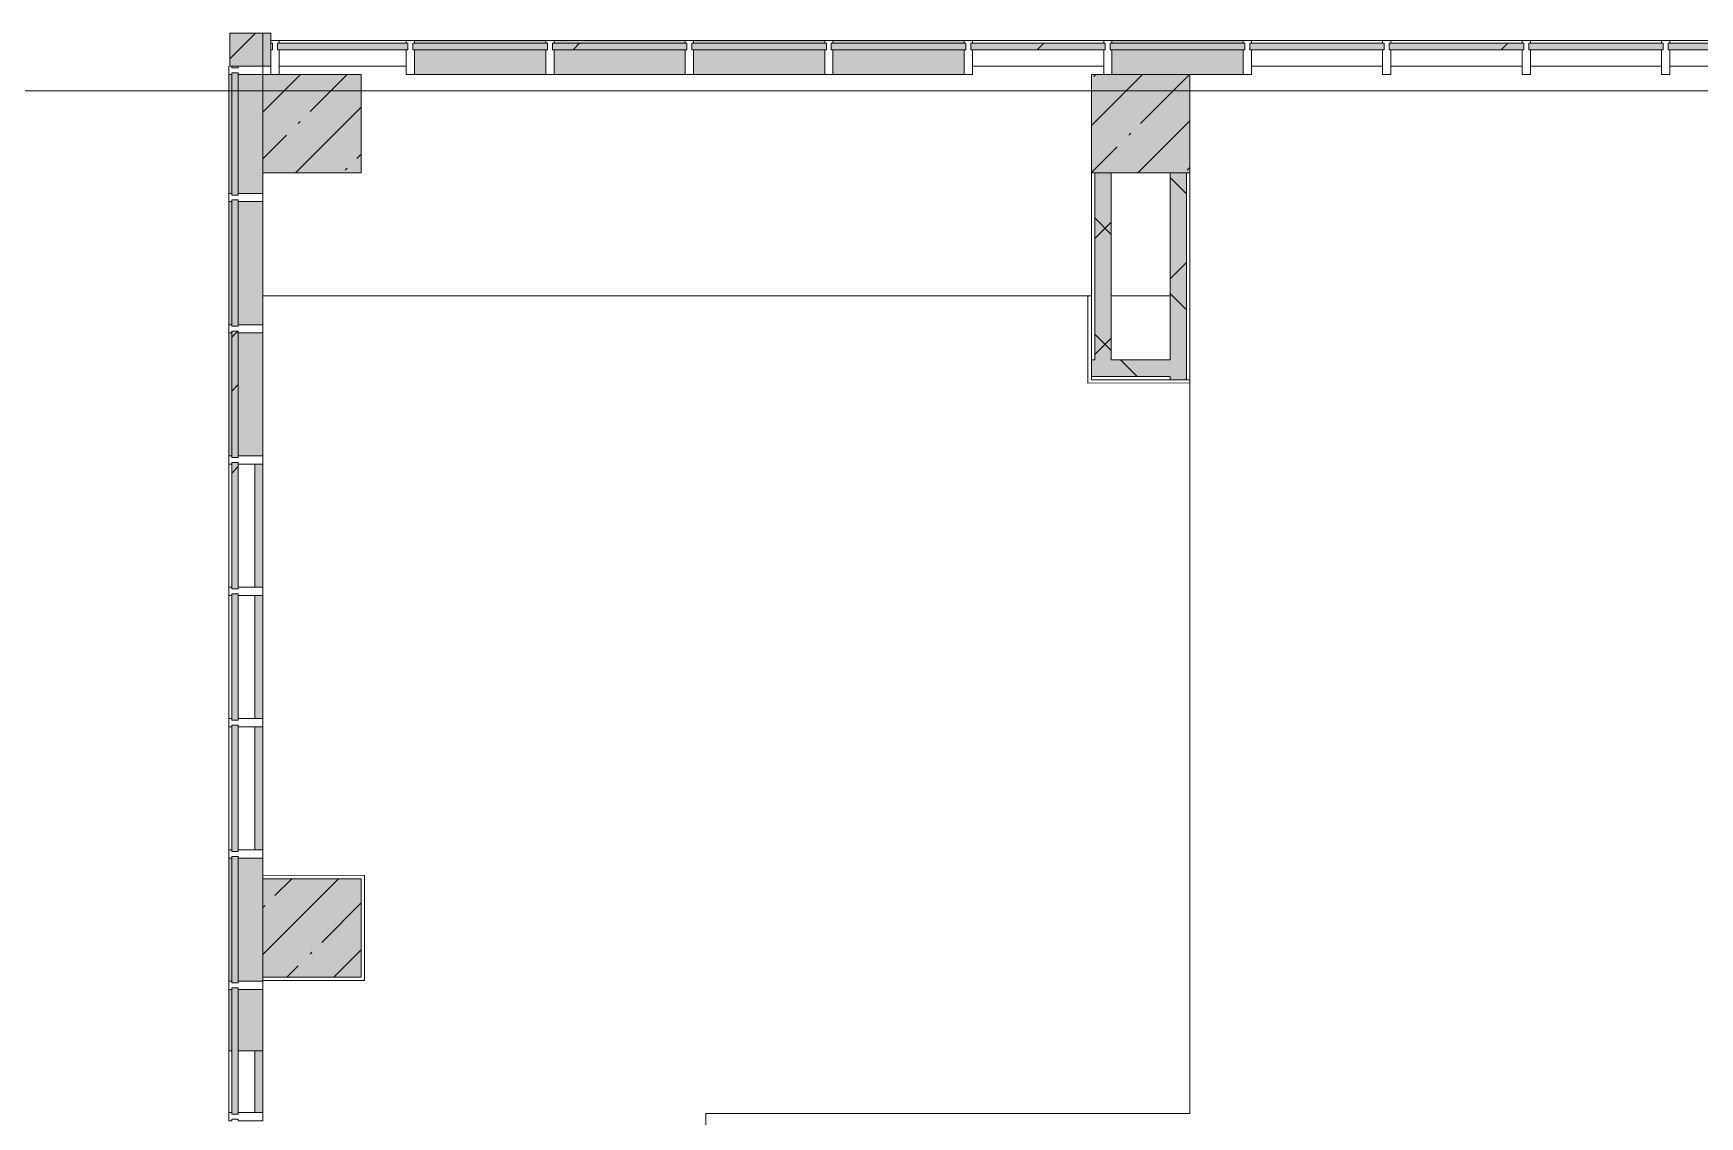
# Model space of a CAD drawing. Header units: millimetres. Extents: x -3817 to 677485, y -22715 to 103890.
# Drawn here: x 13302.1 to 13382.1, y -19440.5 to -19388.5 of the extents above; entities that cross this region are included whole.
import ezdxf

# ---------------------------------------------------------------- set-up
doc = ezdxf.new("R2010")
doc.units = ezdxf.units.MM
doc.layers.add('PDF _Геометрия', color=7, linetype='Continuous', true_color=0x1d1d1d)
doc.layers.add('PDF _Сплошная заливка', color=7, linetype='Continuous', true_color=0xffffff)

msp = doc.modelspace()

# ---------------------------------------------------------------- hatches: boundary and pattern name
at = {"layer": 'PDF _Сплошная заливка', "transparency": 33554559}
h = msp.add_hatch(color=256, dxfattribs=at)
h.paths.add_polyline_path([(13388.999, -19390.101), (13389.126, -19390.101), (13389.126, -19388.526), (13387.16, -19388.526), (13387.16, -19390.101)], flags=0)
h.paths.add_polyline_path([(13313.145, -19390.101), (13313.539, -19390.101), (13313.539, -19388.526), (13313.145, -19388.526)], flags=0)
for points in [[(13320.113, -19389.314), (13320.113, -19388.999), (13313.854, -19388.999), (13313.854, -19389.314), (13315.965, -19389.314)], [(13333.498, -19389.314), (13333.498, -19388.999), (13327.042, -19388.999), (13327.042, -19389.314), (13330.572, -19389.314)], [(13360.269, -19389.314), (13360.269, -19388.999), (13353.813, -19388.999), (13353.813, -19389.314), (13359.785, -19389.314)], [(13380.349, -19389.314), (13380.349, -19388.999), (13373.893, -19388.999), (13373.893, -19389.314), (13374.392, -19389.314)], [(13317.869, -19395.219), (13317.869, -19390.495), (13313.145, -19390.495), (13313.145, -19395.219), (13315.965, -19395.219)]]:
    msp.add_hatch(color=256, dxfattribs=at).paths.add_polyline_path(points)
at = {"layer": 'PDF _Сплошная заливка', "true_color": 0x383e42, "transparency": 33554559}
for points in [[(13330.572, -19388.999), (13333.42, -19388.999), (13333.42, -19388.865), (13327.121, -19388.865), (13327.121, -19388.999)], [(13345.179, -19388.999), (13346.805, -19388.999), (13346.805, -19388.865), (13340.506, -19388.865), (13340.506, -19388.999)], [(13359.785, -19388.999), (13360.19, -19388.999), (13360.19, -19388.865), (13353.891, -19388.865), (13353.891, -19388.999)], [(13330.572, -19390.495), (13333.42, -19390.495), (13333.42, -19389.314), (13327.121, -19389.314), (13327.121, -19390.495)], [(13345.179, -19390.495), (13346.805, -19390.495), (13346.805, -19389.314), (13340.506, -19389.314), (13340.506, -19390.495)], [(13359.785, -19390.495), (13360.19, -19390.495), (13360.19, -19389.314), (13353.891, -19389.314), (13353.891, -19390.495), (13357.632, -19390.495)], [(13313.154, -19396.202), (13313.145, -19390.494), (13311.973, -19390.494), (13311.973, -19396.202), (13313.145, -19396.202)], [(13313.154, -19433.996), (13313.145, -19428.091), (13311.973, -19428.091), (13311.973, -19433.996), (13313.145, -19433.996)]]:
    msp.add_hatch(color=250, dxfattribs=at).paths.add_polyline_path(points)

# ---------------------------------------------------------------- linework, layer by layer
at = {"layer": 'PDF _Геометрия', "color": 7, "lineweight": 9}
for points in [[(13311.57, -19389.75), (13312.794, -19388.526)], [(13313.932, -19388.999), (13313.932, -19388.865), (13313.932, -19388.999)], [(13313.932, -19388.999), (13320.034, -19388.999)], [(13320.034, -19388.999), (13320.034, -19388.865), (13320.034, -19388.999)], [(13320.428, -19388.999), (13320.428, -19388.865), (13320.428, -19388.999)], [(13320.428, -19388.999), (13326.727, -19388.999)], [(13326.727, -19388.999), (13326.727, -19388.865), (13326.727, -19388.999)], [(13327.121, -19388.999), (13327.121, -19388.865), (13327.121, -19388.999)], [(13327.121, -19388.999), (13333.42, -19388.999)], [(13328.034, -19389.314), (13328.349, -19388.999)], [(13333.42, -19388.999), (13333.42, -19388.865), (13333.42, -19388.999)], [(13333.813, -19388.999), (13333.813, -19388.865), (13333.813, -19388.999)], [(13333.813, -19388.999), (13340.112, -19388.999)], [(13340.112, -19388.999), (13340.112, -19388.865), (13340.112, -19388.999)], [(13340.506, -19388.999), (13340.506, -19388.865), (13340.506, -19388.999)], [(13340.506, -19388.999), (13346.805, -19388.999)], [(13346.805, -19388.999), (13346.805, -19388.865), (13346.805, -19388.999)], [(13347.199, -19388.999), (13347.199, -19388.865), (13347.199, -19388.999)], [(13347.199, -19388.999), (13353.498, -19388.999)], [(13350.304, -19389.314), (13350.619, -19388.999)], [(13353.498, -19388.999), (13353.498, -19388.865), (13353.498, -19388.999)], [(13353.891, -19388.999), (13353.891, -19388.865), (13353.891, -19388.999)], [(13353.891, -19388.999), (13360.19, -19388.999)], [(13360.19, -19388.999), (13360.19, -19388.865), (13360.19, -19388.999)], [(13360.584, -19388.999), (13360.584, -19388.865), (13360.584, -19388.999)], [(13360.584, -19388.999), (13366.883, -19388.999)], [(13366.883, -19388.999), (13366.883, -19388.865), (13366.883, -19388.999)], [(13367.277, -19388.999), (13367.277, -19388.865), (13367.277, -19388.999)], [(13367.277, -19388.999), (13370.033, -19388.999), (13373.578, -19388.999)], [(13372.575, -19389.314), (13372.89, -19388.999)], [(13373.578, -19388.999), (13373.578, -19388.865), (13373.578, -19388.999)], [(13373.972, -19388.999), (13373.972, -19388.865), (13373.972, -19388.999)], [(13373.972, -19388.999), (13380.271, -19388.999)], [(13380.271, -19388.999), (13380.271, -19388.865), (13380.271, -19388.999)], [(13380.664, -19388.999), (13380.664, -19388.865), (13380.664, -19388.999)], [(13380.664, -19388.999), (13386.766, -19388.999)], [(13367.277, -19390.101), (13370.033, -19390.101), (13367.277, -19390.101), (13367.277, -19389.314), (13370.033, -19389.314), (13373.578, -19389.314), (13373.578, -19390.101), (13370.033, -19390.101), (13373.578, -19390.101)], [(13311.524, -19390.1), (13311.524, -19390.494), (13311.658, -19390.494), (13311.658, -19390.415), (13311.973, -19390.415), (13311.973, -19390.494), (13313.154, -19390.494), (13313.154, -19390.1)], [(13311.658, -19390.494), (13311.524, -19390.494), (13311.658, -19390.494), (13311.658, -19396.202)], [(13311.658, -19390.494), (13311.524, -19390.494), (13311.658, -19390.494)], [(13311.973, -19390.1), (13311.973, -19390.179), (13311.658, -19390.179), (13311.658, -19390.1)], [(13313.154, -19396.202), (13313.154, -19395.219), (13313.154, -19396.202), (13313.154, -19395.219), (13313.154, -19396.202), (13311.973, -19396.202), (13311.973, -19390.494), (13313.154, -19390.494)], [(13313.145, -19392.307), (13314.957, -19390.495)], [(13313.932, -19390.101), (13320.034, -19390.101)], [(13315.413, -19392.283), (13317.202, -19390.495)], [(13320.428, -19390.495), (13326.727, -19390.495)], [(13327.121, -19390.495), (13333.42, -19390.495)], [(13333.813, -19390.495), (13340.112, -19390.495)], [(13340.506, -19390.495), (13346.805, -19390.495)], [(13347.199, -19390.101), (13353.498, -19390.101)], [(13352.907, -19392.954), (13355.367, -19390.495)], [(13353.017, -19390.599), (13353.122, -19390.495)], [(13355.262, -19392.844), (13357.612, -19390.495)], [(13359.785, -19390.495), (13360.19, -19390.495)], [(13360.584, -19390.101), (13366.883, -19390.101)], [(13373.972, -19390.101), (13380.271, -19390.101)], [(13380.664, -19390.101), (13386.766, -19390.101)], [(13314.723, -19395.219), (13317.869, -19392.073)], [(13314.852, -19392.844), (13314.946, -19392.751)], [(13355.132, -19395.219), (13357.632, -19392.72)], [(13313.145, -19394.552), (13314.291, -19393.406)], [(13352.907, -19395.199), (13354.14, -19393.967)], [(13354.701, -19393.406), (13354.794, -19393.312)], [(13317.658, -19394.528), (13317.869, -19394.318)], [(13317.097, -19395.089), (13317.191, -19394.996)], [(13353.065, -19395.219), (13353.065, -19404.195), (13352.907, -19404.195)], [(13357.474, -19396.223), (13356.687, -19395.436)], [(13357.474, -19405.14), (13357.474, -19395.219)], [(13357.507, -19395.089), (13357.632, -19394.965)], [(13311.658, -19396.202), (13311.524, -19396.202), (13311.658, -19396.202)], [(13311.658, -19396.202), (13311.524, -19396.202), (13311.658, -19396.202)], [(13311.658, -19396.596), (13311.524, -19396.596), (13311.658, -19396.596), (13311.658, -19402.501)], [(13311.658, -19396.596), (13311.524, -19396.596), (13311.658, -19396.596)], [(13313.154, -19396.596), (13313.154, -19401.125), (13313.154, -19396.596), (13313.154, -19402.501)], [(13353.852, -19398.169), (13353.065, -19397.382)], [(13353.065, -19398.364), (13353.852, -19397.577)], [(13356.687, -19400.31), (13357.474, -19399.522)], [(13313.154, -19401.124), (13316.102, -19401.124)], [(13318.464, -19401.124), (13322.401, -19401.124)], [(13324.763, -19401.124), (13328.7, -19401.124)], [(13331.062, -19401.124), (13334.999, -19401.124)], [(13337.361, -19401.124), (13341.298, -19401.124)], [(13343.66, -19401.124), (13347.597, -19401.124)], [(13349.959, -19401.124), (13352.907, -19401.124)], [(13353.852, -19401.124), (13356.687, -19401.124)], [(13357.474, -19401.791), (13356.687, -19401.003)], [(13357.632, -19405.652), (13357.632, -19402.856), (13357.632, -19401.124)], [(13311.658, -19402.501), (13311.524, -19402.501), (13311.658, -19402.501)], [(13311.658, -19402.501), (13311.524, -19402.501), (13311.658, -19402.501)], [(13311.658, -19403.104), (13311.946, -19402.816)], [(13311.658, -19402.895), (13311.524, -19402.895), (13311.658, -19402.895), (13311.658, -19408.8)], [(13311.658, -19402.895), (13311.524, -19402.895), (13311.658, -19402.895)], [(13313.154, -19402.895), (13313.154, -19408.8)], [(13353.852, -19403.736), (13353.065, -19402.949)], [(13353.065, -19403.932), (13353.852, -19403.144)], [(13355.098, -19404.982), (13354.311, -19404.195)], [(13352.907, -19404.982), (13356.687, -19404.982), (13356.687, -19405.14)], [(13357.424, -19405.14), (13357.474, -19405.09)], [(13311.658, -19405.69), (13311.973, -19405.375)], [(13357.632, -19408.014), (13357.632, -19410.809), (13357.632, -19412.384)], [(13311.658, -19408.8), (13311.524, -19408.8), (13311.658, -19408.8)], [(13311.658, -19408.8), (13311.524, -19408.8), (13311.658, -19408.8)], [(13311.658, -19409.194), (13311.524, -19409.194), (13311.658, -19409.194), (13311.658, -19415.099)], [(13311.658, -19409.194), (13311.524, -19409.194), (13311.658, -19409.194)], [(13312.76, -19409.194), (13312.76, -19415.099)], [(13311.658, -19409.627), (13311.973, -19409.312)], [(13311.658, -19415.099), (13311.524, -19415.099), (13311.658, -19415.099)], [(13311.658, -19415.099), (13311.524, -19415.099), (13311.658, -19415.099)], [(13311.658, -19415.493), (13311.524, -19415.493), (13311.658, -19415.493), (13311.658, -19421.398)], [(13311.658, -19415.493), (13311.524, -19415.493), (13311.658, -19415.493)], [(13312.76, -19415.493), (13312.76, -19421.398)], [(13311.658, -19421.398), (13311.524, -19421.398), (13311.658, -19421.398)], [(13311.658, -19421.398), (13311.524, -19421.398), (13311.658, -19421.398)], [(13311.658, -19421.792), (13311.524, -19421.792), (13311.658, -19421.792), (13311.658, -19427.697)], [(13311.658, -19421.792), (13311.524, -19421.792), (13311.658, -19421.792)], [(13312.76, -19421.792), (13312.76, -19427.697)], [(13311.658, -19427.697), (13311.524, -19427.697), (13311.658, -19427.697)], [(13311.658, -19427.697), (13311.524, -19427.697), (13311.658, -19427.697)], [(13311.658, -19428.091), (13311.524, -19428.091), (13311.658, -19428.091), (13311.658, -19433.996)], [(13311.658, -19428.091), (13311.524, -19428.091), (13311.658, -19428.091)], [(13313.154, -19433.996), (13313.154, -19433.8), (13313.154, -19433.996), (13311.973, -19433.996), (13311.973, -19428.091), (13313.154, -19428.091), (13313.154, -19429.076), (13313.154, -19428.091)], [(13313.145, -19432.717), (13316.785, -19429.076)], [(13313.154, -19428.911), (13313.154, -19429.076)], [(13313.73, -19429.887), (13314.54, -19429.076)], [(13313.168, -19430.448), (13313.262, -19430.355)], [(13315.975, -19432.132), (13317.869, -19430.237)], [(13314.306, -19433.8), (13314.852, -19433.254)], [(13315.413, -19432.693), (13315.507, -19432.6)], [(13316.551, -19433.8), (13317.869, -19432.482)], [(13311.658, -19433.996), (13311.524, -19433.996), (13311.658, -19433.996)], [(13311.658, -19433.996), (13311.524, -19433.996), (13311.658, -19433.996)], [(13313.154, -19433.8), (13313.154, -19433.958)], [(13357.632, -19433.783), (13357.632, -19438.761), (13357.632, -19440.335), (13352.12, -19440.335), (13351.333, -19440.335), (13347.199, -19440.335)], [(13311.658, -19434.39), (13311.524, -19434.39), (13311.658, -19434.39), (13311.658, -19437.342), (13311.524, -19437.342), (13311.524, -19434.39), (13311.524, -19437.342), (13311.658, -19437.342), (13311.658, -19440.295)], [(13311.658, -19434.39), (13311.524, -19434.39), (13311.658, -19434.39)], [(13312.76, -19440.295), (13312.76, -19437.342), (13312.76, -19440.295), (13311.973, -19440.295), (13311.973, -19437.342), (13312.76, -19437.342), (13313.154, -19437.342), (13311.973, -19437.342), (13311.973, -19434.39), (13313.154, -19434.39), (13313.154, -19437.342), (13313.154, -19434.39)], [(13311.524, -19437.342), (13311.524, -19440.295)], [(13311.524, -19437.342), (13311.524, -19440.295)], [(13311.658, -19440.295), (13311.524, -19440.295), (13311.658, -19440.295)], [(13311.658, -19440.295), (13311.524, -19440.295), (13311.658, -19440.295)], [(13338.931, -19440.335), (13334.404, -19440.335), (13338.538, -19440.335)], [(13334.404, -19440.69), (13334.404, -19440.335)], [(13340.9, -19440.335), (13344.837, -19440.335)], [(13345.23, -19440.335), (13341.293, -19440.335)], [(13352.12, -19440.335), (13347.592, -19440.335)]]:
    msp.add_lwpolyline(points, dxfattribs=at)
for points in [[(13313.145, -19388.526), (13311.57, -19388.526), (13311.57, -19390.101), (13313.145, -19390.101)], [(13313.539, -19388.526), (13313.145, -19388.526), (13313.145, -19390.101), (13313.539, -19390.101)], [(13313.854, -19388.999), (13313.932, -19388.999), (13313.932, -19388.865), (13313.539, -19388.865), (13313.539, -19388.999), (13313.617, -19388.999), (13313.617, -19389.314), (13313.539, -19389.314), (13313.539, -19390.495), (13313.932, -19390.495), (13313.932, -19389.314), (13313.854, -19389.314)], [(13313.854, -19389.314), (13320.113, -19389.314), (13320.113, -19388.999), (13313.854, -19388.999)], [(13320.034, -19388.865), (13313.932, -19388.865)], [(13320.349, -19389.314), (13320.349, -19388.999), (13320.428, -19388.999), (13320.428, -19388.865), (13320.034, -19388.865), (13320.034, -19388.999), (13320.113, -19388.999), (13320.113, -19389.314), (13320.034, -19389.314), (13320.034, -19390.495), (13320.428, -19390.495), (13320.428, -19389.314)], [(13320.349, -19389.314), (13326.806, -19389.314), (13326.806, -19388.999), (13320.349, -19388.999)], [(13326.727, -19388.865), (13320.428, -19388.865)], [(13327.042, -19389.314), (13327.042, -19388.999), (13327.121, -19388.999), (13327.121, -19388.865), (13326.727, -19388.865), (13326.727, -19388.999), (13326.806, -19388.999), (13326.806, -19389.314), (13326.727, -19389.314), (13326.727, -19390.495), (13327.121, -19390.495), (13327.121, -19389.314)], [(13327.042, -19389.314), (13333.498, -19389.314), (13333.498, -19388.999), (13327.042, -19388.999)], [(13333.42, -19388.865), (13327.121, -19388.865)], [(13333.735, -19389.314), (13333.735, -19388.999), (13333.813, -19388.999), (13333.813, -19388.865), (13333.42, -19388.865), (13333.42, -19388.999), (13333.498, -19388.999), (13333.498, -19389.314), (13333.42, -19389.314), (13333.42, -19390.495), (13333.813, -19390.495), (13333.813, -19389.314)], [(13333.735, -19389.314), (13340.191, -19389.314), (13340.191, -19388.999), (13333.735, -19388.999)], [(13340.112, -19388.865), (13333.813, -19388.865)], [(13340.427, -19389.314), (13340.427, -19388.999), (13340.506, -19388.999), (13340.506, -19388.865), (13340.112, -19388.865), (13340.112, -19388.999), (13340.191, -19388.999), (13340.191, -19389.314), (13340.112, -19389.314), (13340.112, -19390.495), (13340.506, -19390.495), (13340.506, -19389.314)], [(13340.427, -19389.314), (13346.884, -19389.314), (13346.884, -19388.999), (13340.427, -19388.999)], [(13346.805, -19388.865), (13340.506, -19388.865)], [(13347.12, -19389.314), (13347.12, -19388.999), (13347.199, -19388.999), (13347.199, -19388.865), (13346.805, -19388.865), (13346.805, -19388.999), (13346.884, -19388.999), (13346.884, -19389.314), (13346.805, -19389.314), (13346.805, -19390.495), (13347.199, -19390.495), (13347.199, -19389.314)], [(13347.12, -19389.314), (13353.576, -19389.314), (13353.576, -19388.999), (13347.12, -19388.999)], [(13353.498, -19388.865), (13347.199, -19388.865)], [(13353.813, -19389.314), (13353.813, -19388.999), (13353.891, -19388.999), (13353.891, -19388.865), (13353.498, -19388.865), (13353.498, -19388.999), (13353.576, -19388.999), (13353.576, -19389.314), (13353.498, -19389.314), (13353.498, -19390.495), (13353.891, -19390.495), (13353.891, -19389.314)], [(13353.813, -19389.314), (13360.269, -19389.314), (13360.269, -19388.999), (13353.813, -19388.999)], [(13360.19, -19388.865), (13353.891, -19388.865)], [(13360.505, -19389.314), (13360.505, -19388.999), (13360.584, -19388.999), (13360.584, -19388.865), (13360.19, -19388.865), (13360.19, -19388.999), (13360.269, -19388.999), (13360.269, -19389.314), (13360.19, -19389.314), (13360.19, -19390.495), (13360.584, -19390.495), (13360.584, -19389.314)], [(13360.505, -19389.314), (13366.962, -19389.314), (13366.962, -19388.999), (13360.505, -19388.999)], [(13366.883, -19388.865), (13360.584, -19388.865)], [(13367.198, -19389.314), (13367.198, -19388.999), (13367.277, -19388.999), (13367.277, -19388.865), (13366.883, -19388.865), (13366.883, -19388.999), (13366.962, -19388.999), (13366.962, -19389.314), (13366.883, -19389.314), (13366.883, -19390.495), (13367.277, -19390.495), (13367.277, -19389.314)], [(13367.198, -19389.314), (13373.657, -19389.314), (13373.657, -19388.999), (13367.198, -19388.999)], [(13370.033, -19388.865), (13367.277, -19388.865)], [(13373.578, -19388.865), (13370.033, -19388.865)], [(13373.893, -19389.314), (13373.893, -19388.999), (13373.972, -19388.999), (13373.972, -19388.865), (13373.578, -19388.865), (13373.578, -19388.999), (13373.657, -19388.999), (13373.657, -19389.314), (13373.578, -19389.314), (13373.578, -19390.495), (13373.972, -19390.495), (13373.972, -19389.314)], [(13373.893, -19389.314), (13380.349, -19389.314), (13380.349, -19388.999), (13373.893, -19388.999)], [(13380.271, -19388.865), (13373.972, -19388.865)], [(13380.585, -19389.314), (13380.585, -19388.999), (13380.664, -19388.999), (13380.664, -19388.865), (13380.271, -19388.865), (13380.271, -19388.999), (13380.349, -19388.999), (13380.349, -19389.314), (13380.271, -19389.314), (13380.271, -19390.495), (13380.664, -19390.495), (13380.664, -19389.314)], [(13380.585, -19389.314), (13386.845, -19389.314), (13386.845, -19388.999), (13380.585, -19388.999)], [(13386.766, -19388.865), (13380.664, -19388.865)], [(13320.034, -19390.101), (13313.932, -19390.101), (13313.932, -19389.314), (13320.034, -19389.314)], [(13326.727, -19390.495), (13320.428, -19390.495), (13320.428, -19389.314), (13326.727, -19389.314)], [(13333.42, -19390.495), (13327.121, -19390.495), (13327.121, -19389.314), (13333.42, -19389.314)], [(13340.112, -19390.495), (13333.813, -19390.495), (13333.813, -19389.314), (13340.112, -19389.314)], [(13346.805, -19390.495), (13340.506, -19390.495), (13340.506, -19389.314), (13346.805, -19389.314)], [(13353.498, -19390.101), (13347.199, -19390.101), (13347.199, -19389.314), (13353.498, -19389.314)], [(13360.19, -19390.495), (13353.891, -19390.495), (13353.891, -19389.314), (13360.19, -19389.314)], [(13366.883, -19390.101), (13360.584, -19390.101), (13360.584, -19389.314), (13366.883, -19389.314)], [(13380.271, -19390.101), (13373.972, -19390.101), (13373.972, -19389.314), (13380.271, -19389.314)], [(13386.766, -19390.101), (13380.664, -19390.101), (13380.664, -19389.314), (13386.766, -19389.314)], [(13311.524, -19396.202), (13311.524, -19390.494)], [(13311.524, -19396.202), (13311.524, -19390.494)], [(13311.658, -19390.415), (13311.658, -19396.281), (13311.973, -19396.281), (13311.973, -19390.415)], [(13317.869, -19390.495), (13313.145, -19390.495), (13313.145, -19395.219), (13317.869, -19395.219)], [(13357.632, -19390.495), (13352.907, -19390.495), (13352.907, -19395.219), (13357.632, -19395.219)], [(13352.907, -19404.195), (13352.907, -19405.14), (13356.687, -19405.14), (13357.632, -19405.14), (13357.632, -19395.219), (13356.687, -19395.219), (13356.687, -19404.195), (13353.852, -19404.195), (13353.852, -19395.219), (13352.907, -19395.219)], [(13311.658, -19396.596), (13311.658, -19396.517), (13311.973, -19396.517), (13311.973, -19396.596), (13313.154, -19396.596), (13313.154, -19396.202), (13311.973, -19396.202), (13311.973, -19396.281), (13311.658, -19396.281), (13311.658, -19396.202), (13311.524, -19396.202), (13311.524, -19396.596)], [(13311.524, -19402.501), (13311.524, -19396.596)], [(13311.524, -19402.501), (13311.524, -19396.596)], [(13311.658, -19396.517), (13311.658, -19402.58), (13311.973, -19402.58), (13311.973, -19396.517)], [(13311.973, -19402.501), (13311.973, -19396.596), (13313.154, -19396.596), (13313.154, -19402.501)], [(13311.658, -19402.895), (13311.658, -19402.816), (13311.973, -19402.816), (13311.973, -19402.895), (13313.154, -19402.895), (13313.154, -19402.501), (13311.973, -19402.501), (13311.973, -19402.58), (13311.658, -19402.58), (13311.658, -19402.501), (13311.524, -19402.501), (13311.524, -19402.895)], [(13311.658, -19402.816), (13311.658, -19408.879), (13311.973, -19408.879), (13311.973, -19402.816)], [(13311.524, -19408.8), (13311.524, -19402.895)], [(13311.524, -19408.8), (13311.524, -19402.895)], [(13311.973, -19408.8), (13311.973, -19402.895), (13313.154, -19402.895), (13313.154, -19408.8)], [(13311.658, -19409.194), (13311.658, -19409.115), (13311.973, -19409.115), (13311.973, -19409.194), (13313.154, -19409.194), (13313.154, -19408.8), (13311.973, -19408.8), (13311.973, -19408.879), (13311.658, -19408.879), (13311.658, -19408.8), (13311.524, -19408.8), (13311.524, -19409.194)], [(13311.524, -19415.099), (13311.524, -19409.194)], [(13311.524, -19415.099), (13311.524, -19409.194)], [(13311.658, -19409.115), (13311.658, -19415.178), (13311.973, -19415.178), (13311.973, -19409.115)], [(13311.973, -19415.099), (13311.973, -19409.194), (13312.76, -19409.194), (13312.76, -19415.099)], [(13311.658, -19415.493), (13311.658, -19415.414), (13311.973, -19415.414), (13311.973, -19415.493), (13313.154, -19415.493), (13313.154, -19415.099), (13311.973, -19415.099), (13311.973, -19415.178), (13311.658, -19415.178), (13311.658, -19415.099), (13311.524, -19415.099), (13311.524, -19415.493)], [(13311.524, -19421.398), (13311.524, -19415.493)], [(13311.524, -19421.398), (13311.524, -19415.493)], [(13311.658, -19415.414), (13311.658, -19421.477), (13311.973, -19421.477), (13311.973, -19415.414)], [(13311.973, -19421.398), (13311.973, -19415.493), (13312.76, -19415.493), (13312.76, -19421.398)], [(13311.658, -19421.792), (13311.658, -19421.713), (13311.973, -19421.713), (13311.973, -19421.792), (13313.154, -19421.792), (13313.154, -19421.398), (13311.973, -19421.398), (13311.973, -19421.477), (13311.658, -19421.477), (13311.658, -19421.398), (13311.524, -19421.398), (13311.524, -19421.792)], [(13311.524, -19427.697), (13311.524, -19421.792)], [(13311.524, -19427.697), (13311.524, -19421.792)], [(13311.658, -19421.713), (13311.658, -19427.776), (13311.973, -19427.776), (13311.973, -19421.713)], [(13311.973, -19427.697), (13311.973, -19421.792), (13312.76, -19421.792), (13312.76, -19427.697)], [(13311.658, -19428.091), (13311.658, -19428.012), (13311.973, -19428.012), (13311.973, -19428.091), (13313.154, -19428.091), (13313.154, -19427.697), (13311.973, -19427.697), (13311.973, -19427.776), (13311.658, -19427.776), (13311.658, -19427.697), (13311.524, -19427.697), (13311.524, -19428.091)], [(13311.524, -19433.996), (13311.524, -19428.091)], [(13311.524, -19433.996), (13311.524, -19428.091)], [(13311.658, -19428.012), (13311.658, -19434.075), (13311.973, -19434.075), (13311.973, -19428.012)], [(13317.869, -19429.076), (13313.145, -19429.076), (13313.145, -19433.8), (13317.869, -19433.8)], [(13357.632, -19433.8), (13357.632, -19429.076)], [(13311.658, -19434.39), (13311.658, -19434.311), (13311.973, -19434.311), (13311.973, -19434.39), (13313.154, -19434.39), (13313.154, -19433.996), (13311.973, -19433.996), (13311.973, -19434.075), (13311.658, -19434.075), (13311.658, -19433.996), (13311.524, -19433.996), (13311.524, -19434.39)], [(13311.524, -19437.342), (13311.524, -19434.39)], [(13311.658, -19434.311), (13311.658, -19440.374), (13311.973, -19440.374), (13311.973, -19434.311)], [(13311.524, -19440.295), (13311.524, -19437.342)], [(13311.658, -19440.689), (13311.658, -19440.61), (13311.973, -19440.61), (13311.973, -19440.689), (13313.154, -19440.689), (13313.154, -19440.295), (13311.973, -19440.295), (13311.973, -19440.374), (13311.658, -19440.374), (13311.658, -19440.295), (13311.524, -19440.295), (13311.524, -19440.689)]]:
    msp.add_lwpolyline(points, close=True, dxfattribs=at)
at = {"layer": 'PDF _Геометрия', "color": 253, "lineweight": 9, "true_color": 0xaaaaaa}
for points in [[(13264.556, -19391.282), (13362.978, -19391.282), (13449.361, -19391.282), (13547.782, -19391.282)], [(13313.154, -19401.124), (13352.742, -19401.124), (13313.154, -19401.124)], [(13315.965, -19484.192), (13334.404, -19484.192), (13334.404, -19440.335), (13357.632, -19440.335), (13357.632, -19405.297), (13352.742, -19405.305), (13352.742, -19405.061), (13352.742, -19401.124), (13352.742, -19405.061), (13352.742, -19405.305), (13357.632, -19405.297), (13357.632, -19440.335), (13334.404, -19440.335), (13334.404, -19484.192), (13334.404, -19440.335), (13357.632, -19440.335), (13334.404, -19440.335), (13334.404, -19484.192), (13388.999, -19484.192), (13334.404, -19484.192), (13334.404, -19484.641)], [(13357.632, -19401.124), (13357.632, -19440.335), (13357.632, -19401.124)]]:
    msp.add_lwpolyline(points, dxfattribs=at)
for points in [[(13313.154, -19401.124), (13352.907, -19401.124)], [(13353.852, -19401.124), (13356.687, -19401.124)], [(13313.145, -19415.101), (13313.145, -19409.193)], [(13313.145, -19421.4), (13313.145, -19415.492)], [(13313.145, -19427.699), (13313.145, -19421.791)], [(13313.154, -19433.958), (13318.027, -19433.958), (13318.027, -19428.918), (13313.154, -19428.911), (13318.027, -19428.918), (13318.027, -19433.958)], [(13313.145, -19440.297), (13313.145, -19437.342)]]:
    msp.add_lwpolyline(points, close=True, dxfattribs=at)
at = {"layer": 'PDF _Сплошная заливка', "lineweight": 35, "transparency": 33554559}
for points in [[(13311.57, -19390.101), (13313.145, -19390.101), (13311.57, -19388.526), (13313.145, -19388.526)], [(13326.806, -19389.314), (13326.806, -19388.999), (13320.349, -19389.314), (13320.349, -19388.999)], [(13340.191, -19389.314), (13340.191, -19388.999), (13333.735, -19389.314), (13333.735, -19388.999)], [(13340.427, -19389.314), (13346.884, -19389.314), (13340.427, -19388.999), (13346.884, -19388.999)], [(13353.576, -19389.314), (13353.576, -19388.999), (13347.12, -19389.314), (13347.12, -19388.999)], [(13366.962, -19389.314), (13366.962, -19388.999), (13360.505, -19389.314), (13360.505, -19388.999)], [(13373.657, -19389.314), (13373.657, -19388.999), (13367.198, -19389.314), (13367.198, -19388.999)], [(13386.845, -19389.314), (13386.845, -19388.999), (13380.585, -19389.314), (13380.585, -19388.999)], [(13311.973, -19396.281), (13311.973, -19390.415), (13311.658, -19396.281), (13311.658, -19390.415)], [(13357.632, -19395.219), (13357.632, -19390.495), (13352.907, -19395.219), (13352.907, -19390.495)], [(13353.852, -19404.195), (13353.852, -19395.219), (13353.065, -19404.195), (13353.065, -19395.219)], [(13357.474, -19405.14), (13357.474, -19395.219), (13356.687, -19405.14), (13356.687, -19395.219)], [(13311.973, -19402.58), (13311.973, -19396.517), (13311.658, -19402.58), (13311.658, -19396.517)], [(13311.973, -19408.879), (13311.973, -19402.816), (13311.658, -19408.879), (13311.658, -19402.816)], [(13356.687, -19404.982), (13356.687, -19404.195), (13352.907, -19404.982), (13352.907, -19404.195)], [(13311.973, -19415.178), (13311.973, -19409.115), (13311.658, -19415.178), (13311.658, -19409.115)], [(13311.973, -19421.477), (13311.973, -19415.414), (13311.658, -19421.477), (13311.658, -19415.414)], [(13311.973, -19427.776), (13311.973, -19421.713), (13311.658, -19427.776), (13311.658, -19421.713)], [(13311.973, -19434.075), (13311.973, -19428.012), (13311.658, -19434.075), (13311.658, -19428.012)], [(13313.145, -19433.8), (13317.869, -19433.8), (13313.145, -19429.076), (13317.869, -19429.076)], [(13311.973, -19440.374), (13311.973, -19434.311), (13311.658, -19440.374), (13311.658, -19434.311)]]:
    msp.add_solid(points, dxfattribs=at)
at = {"layer": 'PDF _Сплошная заливка', "color": 250, "lineweight": 35, "true_color": 0x383e42, "transparency": 33554559}
for points in [[(13320.428, -19388.999), (13326.727, -19388.999), (13320.428, -19388.865), (13326.727, -19388.865)], [(13333.813, -19388.999), (13340.112, -19388.999), (13333.813, -19388.865), (13340.112, -19388.865)], [(13320.428, -19390.495), (13326.727, -19390.495), (13320.428, -19389.314), (13326.727, -19389.314)], [(13333.813, -19390.495), (13340.112, -19390.495), (13333.813, -19389.314), (13340.112, -19389.314)], [(13311.658, -19396.202), (13311.658, -19390.494), (13311.524, -19396.202), (13311.524, -19390.494)], [(13311.658, -19402.501), (13311.658, -19396.596), (13311.524, -19402.501), (13311.524, -19396.596)], [(13313.154, -19402.501), (13313.154, -19396.596), (13311.973, -19402.501), (13311.973, -19396.596)], [(13311.658, -19408.8), (13311.658, -19402.895), (13311.524, -19408.8), (13311.524, -19402.895)], [(13313.154, -19408.8), (13313.154, -19402.895), (13311.973, -19408.8), (13311.973, -19402.895)], [(13313.145, -19415.099), (13313.145, -19409.194), (13312.76, -19415.099), (13312.76, -19409.194)], [(13313.145, -19421.398), (13313.145, -19415.493), (13312.76, -19421.398), (13312.76, -19415.493)], [(13313.145, -19427.697), (13313.145, -19421.792), (13312.76, -19427.697), (13312.76, -19421.792)], [(13311.658, -19433.996), (13311.658, -19428.091), (13311.524, -19433.996), (13311.524, -19428.091)], [(13311.658, -19437.342), (13311.658, -19434.39), (13311.524, -19437.342), (13311.524, -19434.39)], [(13313.154, -19437.342), (13313.154, -19434.39), (13311.973, -19437.342), (13311.973, -19434.39)], [(13313.145, -19440.295), (13313.145, -19437.342), (13312.76, -19440.295), (13312.76, -19437.342)]]:
    msp.add_solid(points, dxfattribs=at)

doc.saveas('drawing.dxf')
